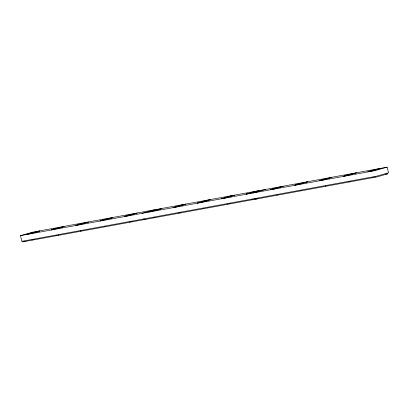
<?xml version="1.0" encoding="UTF-8"?>
<svg xmlns="http://www.w3.org/2000/svg" width="409" height="409" viewBox="0 0 409 409"><rect width="100%" height="100%" fill="white"/><g stroke="black" fill="none" stroke-linecap="round" stroke-linejoin="round"><path stroke-width="0.61" d="M20.45 235.65L32.7 232.154L387.118 167.143L388.55 172.751L376.3 176.253L22.178 241.264L21.881 241.264L20.45 235.65L374.869 170.64L387.118 167.143M21.881 241.264L22.301 241.085M31.841 239.863L32.423 239.858M56.191 235.39L56.769 235.385M372.732 177.281L373.013 177.327M80.711 230.85L80.466 230.967L81.12 230.916M144.776 219.444L145.016 219.485M144.929 219.388L145.369 219.25M25.343 241.095L22.889 241.867L377.144 176.867L387.952 173.759L385.687 174.132M258.023 198.569L256.801 198.902M181.939 204.909L172.997 207.547L176.933 206.826L185.87 204.188L181.939 204.909L182.245 206.131M206.284 200.441L197.348 203.079L201.284 202.353L210.221 199.715L206.284 200.441L206.596 201.663M230.635 195.967L221.698 198.605L225.635 197.884L234.572 195.246L230.635 195.967L230.947 197.189M254.986 191.499L246.044 194.137L256.417 191.734L258.923 190.773L254.986 191.499L255.293 192.721M229.618 203.554L230.18 203.406M253.969 199.081L254.526 198.938M131.667 221.571L132.225 221.433M180.369 212.629L180.921 212.491M33.737 239.577L34.269 239.449M58.088 235.109L58.62 234.981M256.479 198.984L255.4 199.219M350.81 181.34L349.782 181.576M374.629 176.995L375.16 176.867M252.88 199.347L251.944 199.551M276.735 194.986L277.23 194.873M301.085 190.517L301.581 190.405M325.431 186.049L325.927 185.937M154.991 217.337L153.871 217.557M179.336 212.869L178.518 213.038M203.242 208.493L203.687 208.396M227.593 204.019L228.038 203.927M255.236 198.467L254.556 198.605M154.444 209.802L142.194 213.304L142.741 213.258M253.125 192.992L265.375 189.49L264.827 189.536M105.844 226.371L104.96 226.525M130.195 221.903L129.52 222.026M144.172 218.871L143.743 218.933M348.662 181.795L348.304 181.795M29.402 233.411L26.902 234.367L37.275 231.964L39.775 231.008L29.402 233.411M53.753 228.943L51.253 229.899L61.626 227.496L64.126 226.535L53.753 228.943M78.104 224.469L75.604 225.431L79.54 224.705L88.477 222.067L78.104 224.469M102.449 220.001L99.949 220.957L110.323 218.554L112.823 217.598L102.449 220.001M126.8 215.528L124.3 216.489L128.237 215.768L137.173 213.125L126.8 215.528M151.151 211.059L148.651 212.02L159.024 209.612L161.524 208.656L151.151 211.059M272.895 188.707L270.395 189.669L274.332 188.943L283.268 186.305L272.895 188.707M297.246 184.239L294.746 185.195L298.682 184.474L307.619 181.836L297.246 184.239M321.597 179.771L319.092 180.727L323.028 180.006L331.97 177.363L321.597 179.771M345.942 175.297L343.442 176.259L347.379 175.533L356.316 172.895L345.942 175.297M370.293 170.829L367.793 171.785L371.73 171.064L380.667 168.426L370.293 170.829"/></g></svg>
